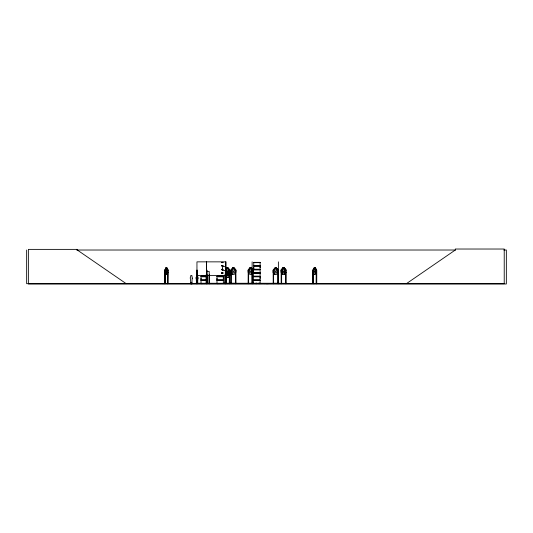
<?xml version="1.0" encoding="UTF-8"?>
<svg xmlns="http://www.w3.org/2000/svg" width="533" height="533" viewBox="0 0 533 533"><rect width="100%" height="100%" fill="white"/><g stroke="black" fill="none" stroke-linecap="round" stroke-linejoin="round"><path stroke-width="0.8" d="M206.444 279.918L201.021 279.918L201.028 278.359M216.991 279.918L216.991 276.794L223.347 276.794L223.34 279.918L216.991 279.918L216.998 278.359M223.34 278.359L223.34 276.794M253.755 269.232L253.755 266.114L260.111 266.114L260.104 269.232L253.755 269.232L253.761 267.673M260.104 278.359L260.104 276.794L253.755 276.794M260.104 267.673L260.104 266.114M281.018 283.683L281.078 283.196L281.644 283.196M281.018 283.436L273.682 283.336M165.163 269.998L165.117 283.689M167.755 283.689L167.788 269.945M313.237 269.998L313.284 283.689M316.709 283.689L316.709 270.111L316.242 269.925L316.209 283.689M229.37 270.084L229.283 283.689M231.375 270.011L230.869 270.111L230.816 283.689M235.486 269.998L235.859 270.111L235.986 283.656M248.698 270.031L248.198 270.111L248.145 283.689M252.742 270.084L252.722 283.689M273.676 269.998L273.169 270.111L273.222 283.689M281.624 269.998L281.644 283.689M226.112 283.689L226.092 269.938M216.978 283.683L223.354 283.556L223.34 280.545L216.991 280.545L216.991 283.556M195.185 283.436L198.802 283.416M277.78 269.984L278.159 270.111L276.5 267.992L274.828 267.992L273.989 270.111L273.989 271.723L275.115 273.003L276.227 273.003L277.327 271.723L277.327 270.111L276.5 267.992M162.705 283.623L169.92 283.436L162.678 283.656M204.246 283.649L211.481 283.436L201.001 283.683M311.179 283.649L318.434 283.436M314.61 283.649L311.185 283.436L314.59 283.656M225.626 270.111L226.465 267.992L228.137 267.992L229.803 270.111L229.743 283.689M225.626 273.182L227.011 268.272L227.571 268.272L228.963 273.182L228.963 274.801L227.864 276.081L226.745 276.081L225.626 274.801M252.369 283.196L252.362 283.689L252.309 270.111L251.523 267.992L249.85 267.992L249.018 270.111L249.018 271.723L250.137 273.003L251.25 273.003L252.356 271.723M282.776 267.992L281.937 270.111L281.937 271.723L283.063 273.003L284.176 273.003L285.275 271.723L285.275 270.111L284.449 267.992L282.776 267.992L281.104 270.111L281.051 272.243L282.75 274.395L284.475 274.395L286.174 272.243M273.076 283.649L273.116 283.196M166.922 274.342L168.068 272.243L166.942 274.395L165.836 274.395L164.75 272.243L165.883 274.395M314.11 267.932L312.818 270.091L313.364 270.111L313.404 283.689M284.449 271.057L283.882 271.89L283.329 271.89L282.783 271.057L283.329 268.272L283.882 268.272L284.449 270.111M225.626 269.052L226.438 267.932L228.164 267.932L229.863 270.091L229.863 272.243L228.164 274.395L226.438 274.395L225.626 273.282M225.586 272.09L226.438 271.011L228.164 271.011L229.863 273.163L229.863 275.321L228.164 277.473L226.438 277.473L224.733 275.321L226.465 277.42L228.137 277.42M225.626 272.123L226.465 271.064L227.571 271.89L228.137 271.057L229.803 273.182M248.185 270.111L249.85 267.992M251.523 274.342L253.195 272.223M278.226 272.243L276.527 274.395L274.801 274.395L273.103 272.243L273.103 270.091L274.801 267.932L276.527 267.932L278.226 270.091L278.259 283.649M281.051 270.091L282.75 267.932L284.475 267.932L286.174 270.091L286.188 283.623M190.607 283.423C189.935 282.737 190.821 284.629 192.286 283.689M190.807 283.543L190.474 283.603L190.901 283.683M191.753 283.683L192.173 282.95L192.04 283.423M196.67 283.676L196.204 282.95L196.337 283.423M197.59 283.609L197.923 283.609M197.796 283.689L197.903 282.95L197.776 283.423M406.373 283.689L455.302 250.017L455.302 249.024L504.225 249.024L504.225 283.689L26.65 283.689L26.65 250.017M191.827 283.609L192.193 283.609M196.557 283.609L196.077 283.676L196.43 283.689M281.571 270.084L281.131 270.111L281.184 283.689M285.681 270.084L286.121 270.111L284.449 267.992M226.079 270.084L225.346 270.111L225.319 283.689M76.672 250.017L455.555 250.017M503.852 250.017L506.35 250.017L506.35 283.976L28.369 283.976L28.369 249.377L77.298 249.377L77.298 250.017L126.221 283.689M221.755 262.343L222.927 262.349M253.748 262.349L260.111 262.349M221.761 262.469L222.927 262.463M221.748 262.662L222.921 262.662M253.761 262.662L260.104 262.662M221.755 265.487L222.921 265.487M221.781 265.701L222.961 265.701M253.708 265.701L260.151 265.701M221.781 265.894L222.961 265.894M253.708 265.894L260.151 265.894M221.755 266.114L222.921 266.114M225.646 266.64L222.441 266.64L222.441 270.597L225.646 270.597M165.836 267.932L166.982 267.932L168.068 270.091L167.982 283.689M314.07 267.932L315.383 267.932L316.642 270.091L316.629 283.689M234.2 267.992L232.528 267.992L231.688 270.111L231.688 271.723L232.814 273.003L233.927 273.003L235.026 271.723L235.026 270.111L234.2 267.992L235.872 270.111M315.363 267.992L314.09 267.992L313.477 270.111L313.477 271.723L314.303 273.003L315.123 273.003L315.936 271.723L315.329 267.992M314.95 268.272L314.497 268.272L314.097 270.111L314.497 271.89L315.329 271.057L314.91 268.272M221.755 269.232L222.921 269.232M221.781 269.451L222.961 269.451M253.708 269.451L260.151 269.451M221.781 269.645L222.961 269.645M253.708 269.645L260.151 269.645M221.755 269.865L222.921 269.865M253.755 269.865L260.111 269.865L260.111 272.869L253.695 272.956L260.111 273.036M167.722 269.918L167.648 283.689M165.103 270.084L164.65 270.111L164.65 283.689L164.617 283.196L165.117 283.196M316.602 270.091L315.349 267.932M167.542 270.111L168.068 270.091L166.942 267.932M196.957 270.111L197.263 283.689M206.404 270.111L206.904 270.111L206.904 283.689M229.31 270.111L229.796 270.111M252.702 270.111L253.182 270.111L253.308 283.656M278.379 270.111L278.552 283.689L278.612 283.196M206.724 271.47L209.229 271.47L209.236 283.689M313.411 283.196L312.858 283.196L312.871 283.689L312.898 270.111L312.818 272.243L314.13 274.342M316.562 272.223L315.349 274.395L314.07 274.395M221.748 272.789L222.921 272.789M253.761 272.789L260.104 272.789M221.761 272.876L222.927 272.876M221.755 273.029L222.927 273.003M221.761 273.163L222.927 273.143M253.748 273.149L260.111 273.143L260.104 276.167L253.755 276.167M221.748 273.342L222.921 273.342M253.761 273.342L260.104 273.342M196.957 275.441L226.005 275.441M201.021 276.167L206.444 276.167M206.944 276.167L207.377 276.167M216.991 276.167L223.347 276.167M200.974 276.387L206.478 276.387M206.984 276.387L207.417 276.387M216.951 276.387L223.394 276.387M253.708 276.387L260.151 276.387M200.974 276.58L206.478 276.58M206.984 276.58L207.417 276.58M216.951 276.58L223.394 276.58M253.708 276.58L260.151 276.58M206.444 276.794L201.021 276.794L201.021 279.918M206.944 276.794L207.377 276.794M206.944 279.918L207.377 279.918M253.755 279.918L260.111 279.918L260.111 276.794M200.974 280.131L206.478 280.131M206.984 280.131L207.417 280.131M216.951 280.131L223.394 280.131M253.708 280.131L260.151 280.131M200.974 280.325L206.478 280.325M206.984 280.325L207.417 280.325M216.951 280.325L223.394 280.325M253.708 280.325L260.151 280.325M206.444 280.545L201.021 280.545L201.021 283.556M206.944 280.545L207.377 280.545M253.755 280.545L260.111 280.545L260.111 283.556M197.277 283.196L196.944 283.689L196.957 261.856L226.005 261.856L225.932 283.689M285.608 283.196L286.174 283.196M316.202 283.196L316.755 283.196M190.961 283.329L191.687 283.329M227.931 283.649L223.953 283.409L229.283 283.336M231.382 283.336L235.346 283.336M248.711 283.336L261.223 283.649M262.942 283.409L265.061 283.689M281.644 283.336L285.608 283.336M162.705 283.436L169.92 283.436M190.474 283.423L192.173 283.423M201.028 283.469L211.481 283.436M216.998 283.469L223.34 283.469M223.98 283.429L227.917 283.416M281.058 283.436L275.921 283.429L281.058 283.623M273.629 269.925L273.576 283.689M248.658 269.925L248.605 283.689M231.329 269.925L231.275 283.689M285.668 269.938L285.608 283.689M229.916 283.656L229.85 283.196M225.626 271.723L226.745 273.003L227.864 273.003L228.963 271.723L228.963 270.111L228.137 267.992M273.156 272.223L274.828 274.342M230.856 272.223L232.528 274.342M312.818 272.243L314.11 274.395M166.982 274.395L165.883 267.932L164.75 270.091L164.75 283.689M316.442 283.196L316.515 283.689M316.369 270.111L316.329 283.689M313.104 283.196L313.171 283.689M313.024 270.111L313.084 283.689M286.068 283.196L286.068 283.689M285.708 283.196L285.715 283.689M284.475 267.932L284.475 274.395M282.75 267.932L282.75 274.395M281.537 283.196L281.537 283.689M279.798 283.689L279.798 283.27L197.457 283.27L197.457 283.689M278.806 283.27L278.806 283.689M278.379 261.856L278.379 283.689M278.333 283.196L278.326 283.689M278.106 283.196L278.106 283.689M277.693 269.938L277.7 283.689L277.646 283.196M273.682 283.196L273.682 283.689M268.365 283.689L266.247 283.689M259.324 283.196L259.291 283.689M259.151 283.196L259.185 283.689M259.065 283.689L259.045 283.196L258.951 283.689M258.845 283.196L258.818 283.689M256.38 283.336L256.38 283.689M256.333 283.196L256.246 283.689M256.213 283.196L256.14 283.689M256.12 283.196L256.1 283.689M255.927 283.689L255.913 283.196L255.88 283.689M253.128 283.196L253.128 283.689M252.669 283.196L252.669 283.689M252.136 270.111L252.136 283.689M252.136 261.856L252.129 283.689M251.636 283.27L251.636 283.689M248.711 283.196L248.711 283.689M248.251 283.196L248.251 283.689M235.806 283.196L235.806 283.689M235.393 269.938L235.399 283.689M235.346 283.196L235.346 283.689M231.382 283.196L231.382 283.689M229.39 283.196L229.39 283.689M226.172 283.196L226.172 283.689M225.832 283.196L225.879 283.689M225.792 270.111L225.765 283.689M225.666 261.856L225.646 283.689M225.592 283.196L225.546 283.689M225.472 270.111L225.432 283.689M225.212 283.196L225.186 283.689M224.859 283.196L224.859 283.689M224.806 274.901L224.753 283.689M209.569 274.901L209.556 283.689M209.436 274.901L209.469 283.689M209.342 283.196L209.382 283.689M209.136 274.901L209.103 283.689M207.284 283.196L207.284 283.689L207.25 275.015M207.124 275.015L207.164 283.689M206.977 283.196L206.944 283.689M206.777 270.111L206.817 283.689M206.691 270.111L206.637 283.689M206.564 261.856L206.498 283.689M206.458 261.856L206.458 283.689M206.298 274.901L206.351 283.689M206.164 274.901L206.164 283.689M206.158 283.196L206.131 283.689M197.317 283.423L197.317 282.43L196.797 282.43L196.797 283.423M197.083 270.111L197.137 283.689M191.587 283.423L191.587 282.43L191.067 282.43L191.067 283.423M167.868 283.689L167.962 283.196L167.502 283.196L167.509 283.689M167.542 272.503L167.555 283.689M165.07 283.196L164.977 283.689M164.944 270.111L164.87 283.689M192.127 278.812L191.893 283.176L190.761 283.176L190.528 278.812A1.133 1.133 0 0 1 190.761 277.033C189.728 274.801 192.926 274.801 191.893 277.033A1.133 1.133 0 0 1 192.127 278.812M197.856 278.812L197.623 283.176L196.49 283.176L196.257 278.812A1.133 1.133 0 0 1 196.49 277.033C195.458 274.801 198.656 274.801 197.623 277.033A1.133 1.133 0 0 1 197.856 278.812M166.249 268.272L165.903 271.057L166.602 271.89L166.969 270.111L166.602 268.272L166.203 268.272M226.039 272.463L226.938 274.089L225.999 275.768L227.218 274.388C227.684 276.647 229.516 275.808 227.524 274.075C229.223 272.503 227.858 271.577 227.245 273.755L226.039 272.463M165.896 267.992L165.363 271.723L166.076 273.003L166.789 273.003L167.495 271.723L167.495 270.111L166.962 267.992L165.856 267.992M227.011 271.344L226.472 274.129L227.011 274.968L227.571 274.968L228.137 273.182L227.571 271.344L227.011 271.344M233.074 268.272L232.535 271.057L233.074 271.89L233.634 271.89L234.2 270.111L233.634 268.272L233.074 268.272M250.403 268.272L249.857 271.057L250.403 271.89L250.956 271.89L251.529 270.111L250.956 268.272L250.403 268.272M275.374 268.272L274.835 271.057L275.374 271.89L275.934 271.89L276.5 270.111L275.934 268.272L275.374 268.272M232.501 267.932L230.802 270.091L230.802 272.243L232.501 274.395L234.227 274.395L235.926 272.243L235.926 270.091L234.227 267.932L232.501 267.932M249.824 267.932L248.125 270.091L248.125 272.243L249.824 274.395L251.549 274.395L253.248 272.243L253.248 270.091L251.549 267.932L249.824 267.932M260.111 262.469L253.748 262.463L253.761 265.487L260.111 265.487L260.111 262.476"/></g></svg>
